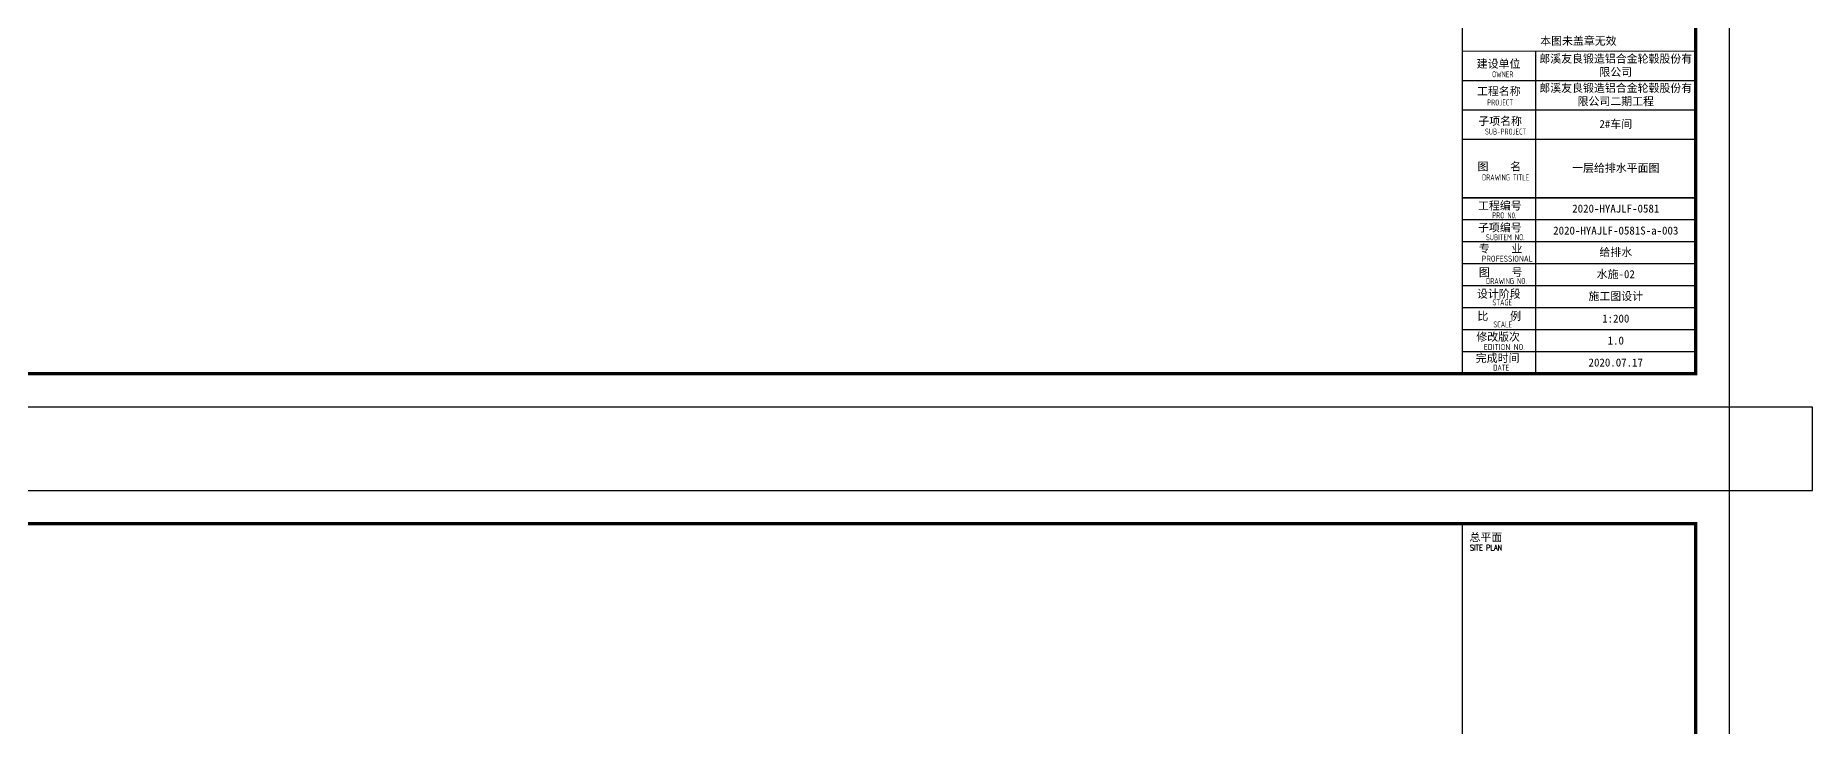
# Model space of a CAD drawing. Extents: x 13158459 to 15902229, y -1299598 to 28366.
# Drawn here: x 14007008 to 14113608, y -343212 to -301746 of the extents above; entities that cross this region are included whole.
import ezdxf

# ---------------------------------------------------------------- set-up
doc = ezdxf.new("R2010")
doc.units = 0
doc.header["$LTSCALE"] = 1000
doc.header["$MEASUREMENT"] = 0
doc.layers.add('PUB_TITLE', color=4, linetype='Continuous')
doc.layers.add('TK', color=4, linetype='Continuous')
doc.styles.add('ROMANS', font='romans', dxfattribs={"width": 0.65, "height": 231.275})
doc.styles.add('TSSD_REIN', font='tssdeng.shx', dxfattribs={"width": 0.7, "bigfont": 'tssdchn.shx'})
doc.styles.add('图签宋体', font='', dxfattribs={"height": 300})
doc.styles.get('图签宋体').set_extended_font_data('NSimSun')

# ---------------------------------------------------------------- blocks, each defined once
blk = doc.blocks.new('GeYuanFrame_82261577', base_point=(20.09, 4.53))
at = {"layer": 'PUB_TITLE'}
blk.add_lwpolyline([(1013.09, 14.53), (1013.09, 111.33)], dxfattribs=at)
at = {"layer": 'TK'}
for p, q in [((991.09, 102.53), (1061.09, 102.53)), ((991.09, 93.73), (1061.09, 93.73)), ((991.09, 84.93), (1013.09, 84.93)), ((991.09, 84.93), (1061.09, 84.93)), ((991.09, 67.37), (1061.09, 67.37)), ((991.09, 67.33), (1061.09, 67.33)), ((991.09, 60.77), (1061.09, 60.77)), ((991.09, 54.17), (1061.09, 54.17)), ((991.09, 47.57), (1061.09, 47.57)), ((991.09, 40.97), (1061.09, 40.97)), ((991.09, 34.37), (1061.09, 34.37)), ((991.09, 27.77), (1061.09, 27.77)), ((991.09, 21.17), (1061.09, 21.17)), ((991.09, 14.53), (1061.09, 14.53))]:
    blk.add_line(p, q, dxfattribs=at)
blk.add_lwpolyline([(20.09, 4.53), (20.09, 598.53), (1071.09, 598.53), (1071.09, 4.53)], close=True, dxfattribs=at)
at = {"layer": 'TK', "const_width": 1}
blk.add_lwpolyline([(45.09, 588.53), (1061.09, 588.53), (1061.09, 14.53), (45.09, 14.53)], close=True, dxfattribs=at)
at = {"layer": 'TK'}
for points, const_width in [([(991.09, 588.53), (991.09, 14.53)], 0.4), ([(991.09, 111.33), (1061.09, 111.33)], 0.35), ([(991.09, 67.37), (1061.09, 67.37)], 0.35)]:
    blk.add_lwpolyline(points, dxfattribs=dict(at, const_width=const_width))
at = {"layer": 'TK', "style": '图签宋体'}
for s, p in [('本图未盖章无效', (1014.43, 113.2)), ('建设单位', (995.39, 106.33)), ('工程名称', (995.47, 98.12)), ('子项名称', (995.85, 89.14)), ('图    名', (995.63, 75.5)), ('工程编号', (995.77, 63.77)), ('子项编号', (995.77, 57.19)), ('专    业', (996.01, 50.88)), ('图    号', (996.02, 43.77)), ('设计阶段', (995.45, 37.32)), ('比    例', (995.59, 30.63)), ('修改版次', (995.24, 24.41)), ('完成时间', (995.11, 18.02))]:
    blk.add_text(s, height=2.4, dxfattribs=at).set_placement(p)
at = {"layer": 'TK', "style": 'TSSD_REIN'}
for s, width, p in [('OWNER', 0.7, (999.98, 103.48)), ('PROJECT', 0.7, (998.52, 95.02)), ('SUB-PROJECT', 0.7, (997.86, 86.3)), ('DRAWING TITLE', 0.7, (996.97, 72.53)), ('PRO N0.', 0.7, (1000.01, 61.15)), ('SUBITEM NO.', 0.7, (998.15, 54.58)), ('PROFESSIONAL', 0.8, (996.88, 48.15)), ('DRAWING NO.', 0.7, (998.19, 41.45)), ('STAGE', 0.7, (1000.09, 35.03)), ('SCALE', 0.7, (1000.38, 28.42)), ('EDITION NO.', 0.8, (997.53, 21.64)), ('DATE', 0.7, (1000.33, 15.45))]:
    blk.add_text(s, height=1.8, dxfattribs=dict(at, width=width)).set_placement(p)
at = {"layer": 'TK', "char_height": 2.4, "width": 48, "attachment_point": 5, "style": '图签宋体'}
for s, insert in [('郎溪友良锻造铝合金轮毂股份有限公司', (1037.09, 106.93)), ('郎溪友良锻造铝合金轮毂股份有限公司二期工程', (1037.09, 98.13)), ('2#车间', (1037.09, 89.33)), ('一层给排水平面图', (1037.09, 76.13)), ('2020-HYAJLF-0581', (1037.09, 64.07)), ('2020-HYAJLF-0581S-a-003', (1037.09, 57.47)), ('给排水', (1037.09, 50.87)), ('水施-02', (1037.09, 44.27)), ('施工图设计', (1037.09, 37.67)), ('1:200', (1037.09, 31.07)), ('1.0', (1037.09, 24.47)), ('2020.07.17', (1037.09, 17.88))]:
    blk.add_mtext(s, dxfattribs=dict(at, insert=insert))
blk = doc.blocks.new('GeYuanFrame_06180853', base_point=(20.09, 4.53))
at = {"layer": 'TK'}
blk.add_lwpolyline([(20.09, 4.53), (20.09, 598.53), (1071.09, 598.53), (1071.09, 4.53)], close=True, dxfattribs=at)
at = {"layer": 'TK', "const_width": 1}
blk.add_lwpolyline([(45.09, 588.53), (1061.09, 588.53), (1061.09, 14.53), (45.09, 14.53)], close=True, dxfattribs=at)
at = {"layer": 'TK', "const_width": 0.4}
blk.add_lwpolyline([(991.09, 588.53), (991.09, 14.53)], dxfattribs=at)
at = {"layer": 'TK', "style": '图签宋体'}
blk.add_text('总平面', height=2.4, dxfattribs=at).set_placement((993.23, 583.28))
at = {"layer": 'TK', "style": 'ROMANS', "width": 0.76}
blk.add_text('SITE PLAN', height=1.697, dxfattribs=at).set_placement((993.35, 580.49))

msp = doc.modelspace()

# ---------------------------------------------------------------- linework, layer by layer
at = {"ltscale": 0.5}
msp.add_lwpolyline([(14108608, -324043.1), (14108608, -329043.1), (14113608, -329043.1), (14113608, -324043.1)], close=True, dxfattribs=at)

# ---------------------------------------------------------------- block references
at = {"xscale": 200, "yscale": 200, "zscale": 200}
for name, p in [('GeYuanFrame_82261577', (13898408, -324043.1)), ('GeYuanFrame_06180853', (13898408, -447843.1))]:
    msp.add_blockref(name, p, dxfattribs=at)

doc.saveas('drawing.dxf')
